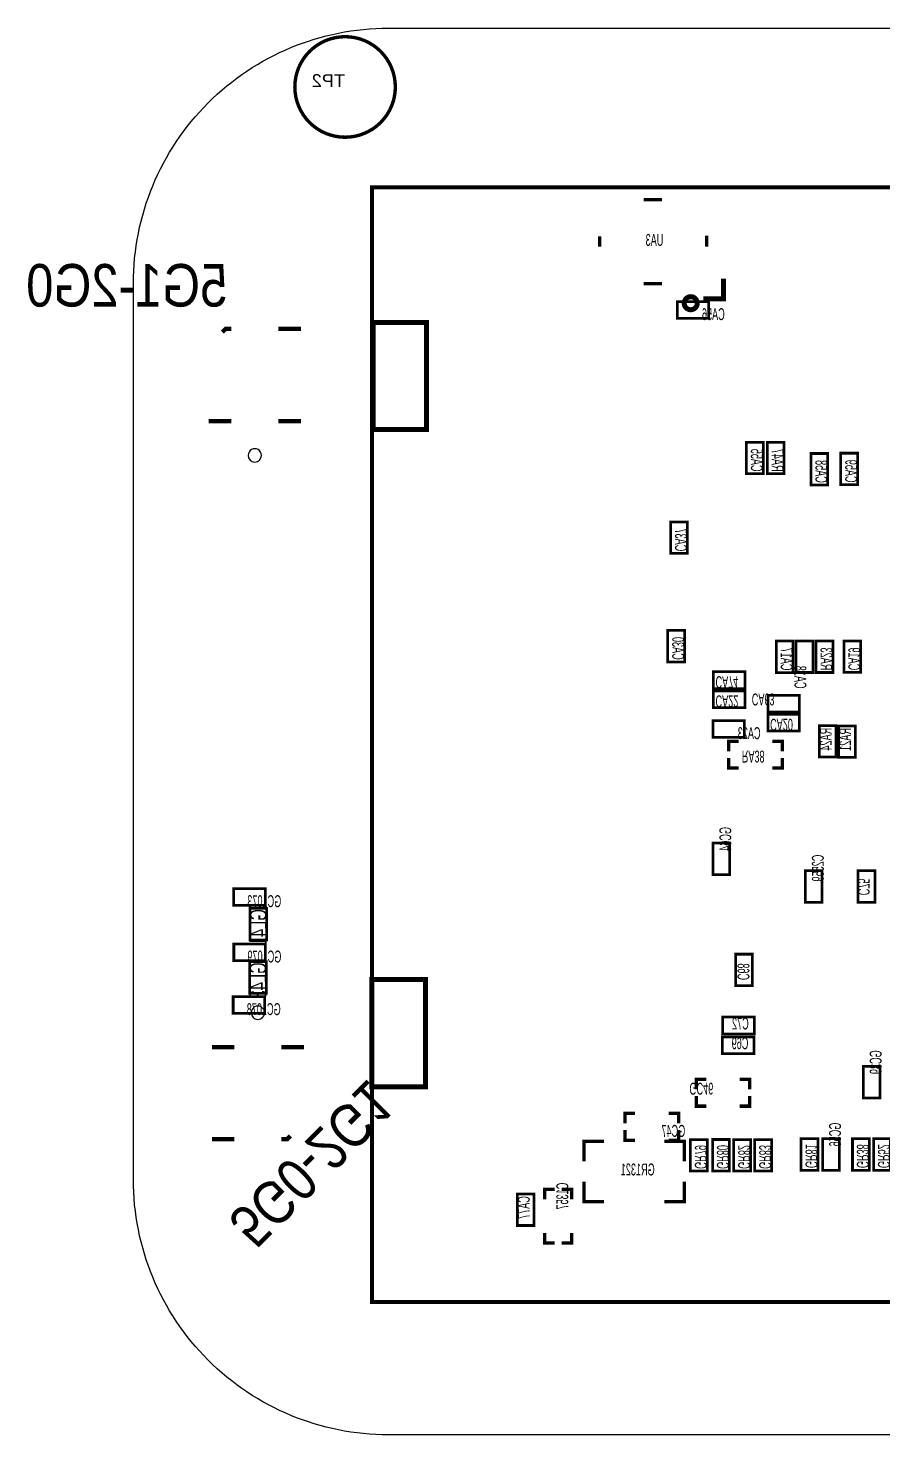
# Model space of a CAD drawing. Extents: x -3.1 to 73.4, y 0 to 42.
# Drawn here: x -3.15 to 22.39, y 0 to 42 of the extents above; entities that cross this region are included whole.
import ezdxf

# ---------------------------------------------------------------- set-up
doc = ezdxf.new("R2010")
doc.units = 0
for name, color, linetype in [('BG_OUTLINE', 7, 'CONTINUOUS'), ('PG_SILKSCREEN_BOTTOM', 140, 'CONTINUOUS'), ('RD_SILKSCREEN_BOTTOM', 80, 'CONTINUOUS')]:
    doc.layers.add(name, color=color, linetype=linetype)

msp = doc.modelspace()

# ---------------------------------------------------------------- linework, layer by layer
at = {"layer": 'BG_OUTLINE'}
msp.add_lwpolyline([(8.1534, 41.9989), (65.78854, 41.9989, -0.414214), (73.40854, 34.3789), (73.40854, 7.62, -0.414214), (65.78854, 0), (7.62, 0, -0.414214), (0, 7.62), (0, 34.3789, -0.414214), (7.62, 41.9989), (8.1534, 41.9989)], format="xyb", dxfattribs=at)
msp.add_lwpolyline([(8.1534, 41.9989), (65.78854, 41.9989, -0.414214), (73.40854, 34.3789), (73.40854, 7.62, -0.414214), (65.78854, 0), (7.62, 0, -0.414214), (0, 7.62), (0, 34.3789, -0.414214), (7.62, 41.9989)], format="xyb", close=True, dxfattribs=at)
msp.add_lwpolyline([(8.1534, 41.9989), (65.78854, 41.9989, -0.414214), (73.40854, 34.3789), (73.40854, 7.62, -0.414214), (65.78854, 0), (7.62, 0, -0.414214), (0, 7.62), (0, 34.3789, -0.414214), (7.62, 41.9989)], format="xyb", close=True, dxfattribs=at)
msp.add_lwpolyline([(8.1534, 41.9989), (65.78854, 41.9989, -0.414214), (73.40854, 34.3789), (73.40854, 7.62, -0.414214), (65.78854, 0), (7.62, 0, -0.414214), (0, 7.62), (0, 34.3789, -0.414214), (7.62, 41.9989)], format="xyb", close=True, dxfattribs=at)
at = {"layer": 'PG_SILKSCREEN_BOTTOM'}
for points, const_width in [([(7.824749, 40.242693, 1), (4.822927, 40.242693, 1), (7.824749, 40.242693)], 0.1016), ([(16.84462, 33.787004, 1), (16.455441, 33.787004, 1), (16.84462, 33.787004)], 0.150089)]:
    msp.add_lwpolyline(points, format="xyb", dxfattribs=dict(at, const_width=const_width))
for points, const_width in [([(57.303594, 37.249557), (7.123608, 37.249557), (7.123608, 3.969563), (57.563588, 3.969563), (57.563588, 8.909558), (60.5536, 8.909558), (60.5536, 32.439559), (57.303594, 32.439559), (57.303594, 37.249557)], 0.11999), ([(15.248255, 36.879657), (15.793263, 36.879657)], 0.100101), ([(13.927455, 35.787762), (13.927455, 35.469957)], 0.100101), ([(17.127245, 35.474072), (17.127245, 35.798963)], 0.100101), ([(17.627346, 34.516568), (17.627346, 33.916569), (17.027347, 33.916569)], 0.150012), ([(15.248255, 34.366657), (15.793263, 34.366657)], 0.100101), ([(16.245738, 33.831352), (17.185742, 33.831352), (17.185742, 33.331328), (16.245738, 33.331328), (16.245738, 33.831352), (16.525748, 33.831352)], 0.08001), ([(16.245738, 33.741335), (16.245738, 33.831352), (16.335731, 33.831352)], 0.08001), ([(17.095749, 33.831352), (17.185742, 33.831352), (17.185742, 33.741335)], 0.08001), ([(8.760358, 33.112837), (8.760358, 30.012843), (7.160362, 30.012843), (7.160362, 33.212837), (8.760358, 33.212837), (8.760358, 33.112837)], 0.150012), ([(16.335731, 33.331328), (16.245738, 33.331328), (16.245738, 33.421345)], 0.08001), ([(17.185742, 33.421345), (17.185742, 33.331328), (17.095749, 33.331328)], 0.08001), ([(2.927121, 33.018222), (2.752115, 33.018222), (2.657119, 32.923226)], 0.129997), ([(5.002022, 33.018222), (4.327119, 33.018222)], 0.129997), ([(2.252218, 30.268418), (2.927096, 30.268418)], 0.129997), ([(4.327119, 30.268418), (5.002022, 30.268418)], 0.129997), ([(18.815482, 29.636847), (18.815482, 28.696844), (18.315457, 28.696844), (18.315457, 29.636847), (18.815482, 29.636847), (18.815482, 29.356837)], 0.08001), ([(18.315457, 29.546855), (18.315457, 29.636847), (18.405475, 29.636847)], 0.08001), ([(18.725464, 29.636847), (18.815482, 29.636847), (18.815482, 29.546855)], 0.08001), ([(18.934557, 28.695548), (18.934557, 29.635552), (19.434581, 29.635552), (19.434581, 28.695548), (18.934557, 28.695548), (18.934557, 28.975558)], 0.08001), ([(18.934557, 29.545559), (18.934557, 29.635552), (19.024575, 29.635552)], 0.08001), ([(19.344564, 29.635552), (19.434581, 29.635552), (19.434581, 29.545559)], 0.08001), ([(20.243648, 28.359151), (20.243648, 29.299154), (20.743672, 29.299154), (20.743672, 28.359151), (20.243648, 28.359151), (20.243648, 28.63916)], 0.08001), ([(20.243648, 29.209162), (20.243648, 29.299154), (20.333665, 29.299154)], 0.08001), ([(20.653654, 29.299154), (20.743672, 29.299154), (20.743672, 29.209162)], 0.08001), ([(21.133638, 28.369158), (21.133638, 29.309162), (21.633663, 29.309162), (21.633663, 28.369158), (21.133638, 28.369158), (21.133638, 28.649168)], 0.08001), ([(21.133638, 29.219169), (21.133638, 29.309162), (21.223656, 29.309162)], 0.08001), ([(21.543645, 29.309162), (21.633663, 29.309162), (21.633663, 29.219169)], 0.08001), ([(18.405475, 28.696844), (18.315457, 28.696844), (18.315457, 28.786836)], 0.08001), ([(18.815482, 28.786836), (18.815482, 28.696844), (18.725464, 28.696844)], 0.08001), ([(19.024575, 28.695548), (18.934557, 28.695548), (18.934557, 28.785541)], 0.08001), ([(19.434581, 28.785541), (19.434581, 28.695548), (19.344564, 28.695548)], 0.08001), ([(20.333665, 28.359151), (20.243648, 28.359151), (20.243648, 28.449143)], 0.08001), ([(20.743672, 28.449143), (20.743672, 28.359151), (20.653654, 28.359151)], 0.08001), ([(21.223656, 28.369158), (21.133638, 28.369158), (21.133638, 28.459151)], 0.08001), ([(21.633663, 28.459151), (21.633663, 28.369158), (21.543645, 28.369158)], 0.08001), ([(16.049244, 26.315162), (16.049244, 27.255165), (16.549268, 27.255165), (16.549268, 26.315162), (16.049244, 26.315162), (16.049244, 26.595172)], 0.08001), ([(16.049244, 27.165173), (16.049244, 27.255165), (16.139262, 27.255165)], 0.08001), ([(16.459251, 27.255165), (16.549268, 27.255165), (16.549268, 27.165173)], 0.08001), ([(16.139262, 26.315162), (16.049244, 26.315162), (16.049244, 26.405154)], 0.08001), ([(16.549268, 26.405154), (16.549268, 26.315162), (16.459251, 26.315162)], 0.08001), ([(15.965348, 23.078338), (15.965348, 24.018342), (16.465372, 24.018342), (16.465372, 23.078338), (15.965348, 23.078338), (15.965348, 23.358348)], 0.08001), ([(15.965348, 23.928349), (15.965348, 24.018342), (16.055365, 24.018342)], 0.08001), ([(16.375355, 24.018342), (16.465372, 24.018342), (16.465372, 23.928349)], 0.08001), ([(19.708952, 23.698302), (19.708952, 22.758298), (19.208928, 22.758298), (19.208928, 23.698302), (19.708952, 23.698302), (19.708952, 23.418292)], 0.08001), ([(19.208928, 23.608309), (19.208928, 23.698302), (19.298945, 23.698302)], 0.08001), ([(19.618935, 23.698302), (19.708952, 23.698302), (19.708952, 23.608309)], 0.08001), ([(20.298232, 23.700842), (20.298232, 22.760838), (19.798208, 22.760838), (19.798208, 23.700842), (20.298232, 23.700842), (20.298232, 23.420832)], 0.08001), ([(19.798208, 23.610849), (19.798208, 23.700842), (19.888225, 23.700842)], 0.08001), ([(20.208215, 23.700842), (20.298232, 23.700842), (20.298232, 23.610849)], 0.08001), ([(20.395108, 22.760838), (20.395108, 23.700842), (20.895132, 23.700842), (20.895132, 22.760838), (20.395108, 22.760838), (20.395108, 23.040848)], 0.08001), ([(20.395108, 23.610849), (20.395108, 23.700842), (20.485125, 23.700842)], 0.08001), ([(20.805115, 23.700842), (20.895132, 23.700842), (20.895132, 23.610849)], 0.08001), ([(21.726576, 23.703153), (21.726576, 22.76315), (21.226551, 22.76315), (21.226551, 23.703153), (21.726576, 23.703153), (21.726576, 23.423143)], 0.08001), ([(21.226551, 23.613161), (21.226551, 23.703153), (21.316569, 23.703153)], 0.08001), ([(21.636558, 23.703153), (21.726576, 23.703153), (21.726576, 23.613161)], 0.08001), ([(16.055365, 23.078338), (15.965348, 23.078338), (15.965348, 23.168331)], 0.08001), ([(16.465372, 23.168331), (16.465372, 23.078338), (16.375355, 23.078338)], 0.08001), ([(17.32727, 22.782352), (18.267274, 22.782352), (18.267274, 22.282328), (17.32727, 22.282328), (17.32727, 22.782352), (17.60728, 22.782352)], 0.08001), ([(17.32727, 22.692335), (17.32727, 22.782352), (17.417263, 22.782352)], 0.08001), ([(18.177281, 22.782352), (18.267274, 22.782352), (18.267274, 22.692335)], 0.08001), ([(19.298945, 22.758298), (19.208928, 22.758298), (19.208928, 22.848291)], 0.08001), ([(19.708952, 22.848291), (19.708952, 22.758298), (19.618935, 22.758298)], 0.08001), ([(19.888225, 22.760838), (19.798208, 22.760838), (19.798208, 22.850831)], 0.08001), ([(20.298232, 22.850831), (20.298232, 22.760838), (20.208215, 22.760838)], 0.08001), ([(20.485125, 22.760838), (20.395108, 22.760838), (20.395108, 22.850831)], 0.08001), ([(20.895132, 22.850831), (20.895132, 22.760838), (20.805115, 22.760838)], 0.08001), ([(21.316569, 22.76315), (21.226551, 22.76315), (21.226551, 22.853142)], 0.08001), ([(21.726576, 22.853142), (21.726576, 22.76315), (21.636558, 22.76315)], 0.08001), ([(17.417263, 22.282328), (17.32727, 22.282328), (17.32727, 22.372345)], 0.08001), ([(18.267274, 22.372345), (18.267274, 22.282328), (18.177281, 22.282328)], 0.08001), ([(17.32727, 22.210852), (18.267274, 22.210852), (18.267274, 21.710828), (17.32727, 21.710828), (17.32727, 22.210852), (17.60728, 22.210852)], 0.08001), ([(17.32727, 22.120835), (17.32727, 22.210852), (17.417263, 22.210852)], 0.08001), ([(17.417263, 21.710828), (17.32727, 21.710828), (17.32727, 21.800845)], 0.08001), ([(18.177281, 22.210852), (18.267274, 22.210852), (18.267274, 22.120835)], 0.08001), ([(18.267274, 21.800845), (18.267274, 21.710828), (18.177281, 21.710828)], 0.08001), ([(19.893382, 21.583828), (18.953378, 21.583828), (18.953378, 22.083852), (19.893382, 22.083852), (19.893382, 21.583828), (19.613372, 21.583828)], 0.08001), ([(18.953378, 21.993835), (18.953378, 22.083852), (19.043371, 22.083852)], 0.08001), ([(19.803389, 22.083852), (19.893382, 22.083852), (19.893382, 21.993835)], 0.08001), ([(19.043371, 21.583828), (18.953378, 21.583828), (18.953378, 21.673845)], 0.08001), ([(19.897954, 21.012328), (18.95795, 21.012328), (18.95795, 21.512352), (19.897954, 21.512352), (19.897954, 21.012328), (19.617944, 21.012328)], 0.08001), ([(18.95795, 21.422335), (18.95795, 21.512352), (19.047943, 21.512352)], 0.08001), ([(19.893382, 21.673845), (19.893382, 21.583828), (19.803389, 21.583828)], 0.08001), ([(19.807961, 21.512352), (19.897954, 21.512352), (19.897954, 21.422335)], 0.08001), ([(17.315078, 21.321852), (18.255082, 21.321852), (18.255082, 20.821828), (17.315078, 20.821828), (17.315078, 21.321852), (17.595088, 21.321852)], 0.08001), ([(17.315078, 21.231835), (17.315078, 21.321852), (17.405071, 21.321852)], 0.08001), ([(18.165089, 21.321852), (18.255082, 21.321852), (18.255082, 21.231835)], 0.08001), ([(19.047943, 21.012328), (18.95795, 21.012328), (18.95795, 21.102345)], 0.08001), ([(19.897954, 21.102345), (19.897954, 21.012328), (19.807961, 21.012328)], 0.08001), ([(20.990408, 21.174456), (20.990408, 20.234453), (20.490383, 20.234453), (20.490383, 21.174456), (20.990408, 21.174456), (20.990408, 20.894446)], 0.08001), ([(20.490383, 21.084464), (20.490383, 21.174456), (20.580401, 21.174456)], 0.08001), ([(20.90039, 21.174456), (20.990408, 21.174456), (20.990408, 21.084464)], 0.08001), ([(21.070392, 20.226071), (21.070392, 21.166074), (21.570417, 21.166074), (21.570417, 20.226071), (21.070392, 20.226071), (21.070392, 20.50608)], 0.08001), ([(21.070392, 21.076082), (21.070392, 21.166074), (21.16041, 21.166074)], 0.08001), ([(21.480399, 21.166074), (21.570417, 21.166074), (21.570417, 21.076082)], 0.08001), ([(17.405071, 20.821828), (17.315078, 20.821828), (17.315078, 20.911845)], 0.08001), ([(18.082641, 20.709839), (17.782642, 20.709839), (17.782642, 20.40984)], 0.1), ([(18.255082, 20.911845), (18.255082, 20.821828), (18.165089, 20.821828)], 0.08001), ([(19.082639, 20.709839), (19.382638, 20.709839), (19.382638, 20.40984)], 0.1), ([(17.782642, 20.20984), (17.782642, 19.909841), (18.082641, 19.909841)], 0.1), ([(19.382638, 20.20984), (19.382638, 19.909841), (19.082639, 19.909841)], 0.1), ([(20.580401, 20.234453), (20.490383, 20.234453), (20.490383, 20.324445)], 0.08001), ([(20.990408, 20.324445), (20.990408, 20.234453), (20.90039, 20.234453)], 0.08001), ([(21.16041, 20.226071), (21.070392, 20.226071), (21.070392, 20.316063)], 0.08001), ([(21.570417, 20.316063), (21.570417, 20.226071), (21.480399, 20.226071)], 0.08001), ([(17.311548, 16.728338), (17.311548, 17.668342), (17.811572, 17.668342), (17.811572, 16.728338), (17.311548, 16.728338), (17.311548, 17.008348)], 0.08001), ([(17.311548, 17.578349), (17.311548, 17.668342), (17.401565, 17.668342)], 0.08001), ([(17.721555, 17.668342), (17.811572, 17.668342), (17.811572, 17.578349)], 0.08001), ([(17.401565, 16.728338), (17.311548, 16.728338), (17.311548, 16.818331)], 0.08001), ([(17.811572, 16.818331), (17.811572, 16.728338), (17.721555, 16.728338)], 0.08001), ([(20.075068, 15.902838), (20.075068, 16.842842), (20.575092, 16.842842), (20.575092, 15.902838), (20.075068, 15.902838), (20.075068, 16.182848)], 0.08001), ([(20.075068, 16.752849), (20.075068, 16.842842), (20.165085, 16.842842)], 0.08001), ([(20.485075, 16.842842), (20.575092, 16.842842), (20.575092, 16.752849)], 0.08001), ([(22.149892, 16.842842), (22.149892, 15.902838), (21.649868, 15.902838), (21.649868, 16.842842), (22.149892, 16.842842), (22.149892, 16.562832)], 0.08001), ([(21.649868, 16.752849), (21.649868, 16.842842), (21.739885, 16.842842)], 0.08001), ([(22.059875, 16.842842), (22.149892, 16.842842), (22.149892, 16.752849)], 0.08001), ([(2.997098, 16.305352), (3.937102, 16.305352), (3.937102, 15.805328), (2.997098, 15.805328), (2.997098, 16.305352), (3.277108, 16.305352)], 0.08001), ([(2.997098, 16.215335), (2.997098, 16.305352), (3.087091, 16.305352)], 0.08001), ([(3.847109, 16.305352), (3.937102, 16.305352), (3.937102, 16.215335)], 0.08001), ([(20.165085, 15.902838), (20.075068, 15.902838), (20.075068, 15.992831)], 0.08001), ([(20.575092, 15.992831), (20.575092, 15.902838), (20.485075, 15.902838)], 0.08001), ([(21.739885, 15.902838), (21.649868, 15.902838), (21.649868, 15.992831)], 0.08001), ([(22.149892, 15.992831), (22.149892, 15.902838), (22.059875, 15.902838)], 0.08001), ([(3.087091, 15.805328), (2.997098, 15.805328), (2.997098, 15.895345)], 0.08001), ([(3.483839, 14.775612), (3.483839, 15.71559), (3.983863, 15.71559), (3.983863, 14.775612), (3.483839, 14.775612), (3.483839, 15.055621)], 0.08001), ([(3.483839, 15.625623), (3.483839, 15.71559), (3.573856, 15.71559)], 0.08001), ([(3.937102, 15.895345), (3.937102, 15.805328), (3.847109, 15.805328)], 0.08001), ([(3.893845, 15.71559), (3.983863, 15.71559), (3.983863, 15.625623)], 0.08001), ([(3.573856, 14.775612), (3.483839, 14.775612), (3.483839, 14.865604)], 0.08001), ([(3.983863, 14.865604), (3.983863, 14.775612), (3.893845, 14.775612)], 0.08001), ([(3.000096, 14.653158), (3.940099, 14.653158), (3.940099, 14.153134), (3.000096, 14.153134), (3.000096, 14.653158), (3.280105, 14.653158)], 0.08001), ([(3.000096, 14.563141), (3.000096, 14.653158), (3.090088, 14.653158)], 0.08001), ([(3.090088, 14.153134), (3.000096, 14.153134), (3.000096, 14.243152)], 0.08001), ([(3.850107, 14.653158), (3.940099, 14.653158), (3.940099, 14.563141)], 0.08001), ([(3.940099, 14.243152), (3.940099, 14.153134), (3.850107, 14.153134)], 0.08001), ([(17.987518, 13.411632), (17.987518, 14.351635), (18.487542, 14.351635), (18.487542, 13.411632), (17.987518, 13.411632), (17.987518, 13.691641)], 0.08001), ([(17.987518, 14.261643), (17.987518, 14.351635), (18.077536, 14.351635)], 0.08001), ([(18.397525, 14.351635), (18.487542, 14.351635), (18.487542, 14.261643)], 0.08001), ([(3.473399, 13.185419), (3.473399, 14.125423), (3.973424, 14.125423), (3.973424, 13.185419), (3.473399, 13.185419), (3.473399, 13.465429)], 0.08001), ([(3.473399, 14.03543), (3.473399, 14.125423), (3.563417, 14.125423)], 0.08001), ([(3.883406, 14.125423), (3.973424, 14.125423), (3.973424, 14.03543)], 0.08001), ([(8.722258, 13.491337), (8.722258, 10.391343), (7.122262, 10.391343), (7.122262, 13.591337), (8.722258, 13.591337), (8.722258, 13.491337)], 0.150012), ([(18.077536, 13.411632), (17.987518, 13.411632), (17.987518, 13.501624)], 0.08001), ([(18.487542, 13.501624), (18.487542, 13.411632), (18.397525, 13.411632)], 0.08001), ([(2.980309, 13.082321), (3.920312, 13.082321), (3.920312, 12.582296), (2.980309, 12.582296), (2.980309, 13.082321), (3.260319, 13.082321)], 0.08001), ([(2.980309, 12.992303), (2.980309, 13.082321), (3.070301, 13.082321)], 0.08001), ([(3.563417, 13.185419), (3.473399, 13.185419), (3.473399, 13.275412)], 0.08001), ([(3.83032, 13.082321), (3.920312, 13.082321), (3.920312, 12.992303)], 0.08001), ([(3.973424, 13.275412), (3.973424, 13.185419), (3.883406, 13.185419)], 0.08001), ([(3.070301, 12.582296), (2.980309, 12.582296), (2.980309, 12.672314)], 0.08001), ([(3.920312, 12.672314), (3.920312, 12.582296), (3.83032, 12.582296)], 0.08001), ([(17.607534, 12.471654), (18.547537, 12.471654), (18.547537, 11.97163), (17.607534, 11.97163), (17.607534, 12.471654), (17.887544, 12.471654)], 0.08001), ([(17.607534, 12.381636), (17.607534, 12.471654), (17.697526, 12.471654)], 0.08001), ([(18.457545, 12.471654), (18.547537, 12.471654), (18.547537, 12.381636)], 0.08001), ([(18.537555, 11.381613), (17.597552, 11.381613), (17.597552, 11.881637), (18.537555, 11.881637), (18.537555, 11.381613), (18.257545, 11.381613)], 0.08001), ([(17.597552, 11.79162), (17.597552, 11.881637), (17.687544, 11.881637)], 0.08001), ([(17.697526, 11.97163), (17.607534, 11.97163), (17.607534, 12.061647)], 0.08001), ([(18.447563, 11.881637), (18.537555, 11.881637), (18.537555, 11.79162)], 0.08001), ([(18.547537, 12.061647), (18.547537, 11.97163), (18.457545, 11.97163)], 0.08001), ([(3.018561, 11.578082), (2.343658, 11.578082)], 0.129997), ([(5.093462, 11.578082), (4.418559, 11.578082)], 0.129997), ([(17.687544, 11.381613), (17.597552, 11.381613), (17.597552, 11.471631)], 0.08001), ([(18.537555, 11.471631), (18.537555, 11.381613), (18.447563, 11.381613)], 0.08001), ([(21.802268, 10.060838), (21.802268, 11.000842), (22.302292, 11.000842), (22.302292, 10.060838), (21.802268, 10.060838), (21.802268, 10.340848)], 0.08001), ([(21.802268, 10.910849), (21.802268, 11.000842), (21.892285, 11.000842)], 0.08001), ([(22.212275, 11.000842), (22.302292, 11.000842), (22.302292, 10.910849)], 0.08001), ([(16.812362, 10.31334), (16.812362, 10.613339), (17.112361, 10.613339)], 0.1), ([(18.412358, 10.31334), (18.412358, 10.613339), (18.112359, 10.613339)], 0.1), ([(17.112361, 9.813341), (16.812362, 9.813341), (16.812362, 10.11334)], 0.1), ([(18.112359, 9.813341), (18.412358, 9.813341), (18.412358, 10.11334)], 0.1), ([(21.892285, 10.060838), (21.802268, 10.060838), (21.802268, 10.150831)], 0.08001), ([(22.302292, 10.150831), (22.302292, 10.060838), (22.212275, 10.060838)], 0.08001), ([(14.986381, 9.597339), (14.686382, 9.597339), (14.686382, 9.29734)], 0.1), ([(15.986379, 9.597339), (16.286378, 9.597339), (16.286378, 9.29734)], 0.1), ([(2.343658, 8.828278), (3.018561, 8.828278)], 0.129997), ([(4.418559, 8.828278), (4.593565, 8.828278), (4.688561, 8.923274)], 0.129997), ([(14.686382, 9.09734), (14.686382, 8.797341), (14.986381, 8.797341)], 0.1), ([(16.286378, 9.09734), (16.286378, 8.797341), (15.986379, 8.797341)], 0.1), ([(16.641547, 7.877632), (16.641547, 8.817635), (17.141571, 8.817635), (17.141571, 7.877632), (16.641547, 7.877632), (16.641547, 8.157642)], 0.08001), ([(16.641547, 8.727643), (16.641547, 8.817635), (16.731564, 8.817635)], 0.08001), ([(17.051553, 8.817635), (17.141571, 8.817635), (17.141571, 8.727643)], 0.08001), ([(17.300473, 7.878216), (17.300473, 8.81822), (17.800498, 8.81822), (17.800498, 7.878216), (17.300473, 7.878216), (17.300473, 8.158226)], 0.08001), ([(17.300473, 8.728227), (17.300473, 8.81822), (17.390491, 8.81822)], 0.08001), ([(17.71048, 8.81822), (17.800498, 8.81822), (17.800498, 8.728227)], 0.08001), ([(17.936413, 7.877632), (17.936413, 8.817635), (18.436438, 8.817635), (18.436438, 7.877632), (17.936413, 7.877632), (17.936413, 8.157642)], 0.08001), ([(17.936413, 8.727643), (17.936413, 8.817635), (18.026431, 8.817635)], 0.08001), ([(18.34642, 8.817635), (18.436438, 8.817635), (18.436438, 8.727643)], 0.08001), ([(18.563311, 7.878039), (18.563311, 8.818042), (19.063335, 8.818042), (19.063335, 7.878039), (18.563311, 7.878039), (18.563311, 8.158048)], 0.08001), ([(18.563311, 8.72805), (18.563311, 8.818042), (18.653328, 8.818042)], 0.08001), ([(18.973317, 8.818042), (19.063335, 8.818042), (19.063335, 8.72805)], 0.08001), ([(19.948068, 7.901838), (19.948068, 8.841842), (20.448092, 8.841842), (20.448092, 7.901838), (19.948068, 7.901838), (19.948068, 8.181848)], 0.08001), ([(19.948068, 8.751849), (19.948068, 8.841842), (20.038085, 8.841842)], 0.08001), ([(20.358075, 8.841842), (20.448092, 8.841842), (20.448092, 8.751849)], 0.08001), ([(20.588148, 7.901838), (20.588148, 8.841842), (21.088172, 8.841842), (21.088172, 7.901838), (20.588148, 7.901838), (20.588148, 8.181848)], 0.08001), ([(20.588148, 8.751849), (20.588148, 8.841842), (20.678165, 8.841842)], 0.08001), ([(20.998155, 8.841842), (21.088172, 8.841842), (21.088172, 8.751849)], 0.08001), ([(21.982252, 8.841842), (21.982252, 7.901838), (21.482228, 7.901838), (21.482228, 8.841842), (21.982252, 8.841842), (21.982252, 8.561832)], 0.08001), ([(21.482228, 8.751849), (21.482228, 8.841842), (21.572245, 8.841842)], 0.08001), ([(21.892235, 8.841842), (21.982252, 8.841842), (21.982252, 8.751849)], 0.08001), ([(22.612172, 8.841842), (22.612172, 7.901838), (22.112148, 7.901838), (22.112148, 8.841842), (22.612172, 8.841842), (22.612172, 8.561832)], 0.08001), ([(22.112148, 8.751849), (22.112148, 8.841842), (22.202165, 8.841842)], 0.08001), ([(14.063142, 8.763838), (13.463143, 8.763838), (13.463143, 8.163839)], 0.1), ([(15.863138, 8.763838), (16.463137, 8.763838), (16.463137, 8.163839)], 0.1), ([(16.731564, 7.877632), (16.641547, 7.877632), (16.641547, 7.967624)], 0.08001), ([(17.141571, 7.967624), (17.141571, 7.877632), (17.051553, 7.877632)], 0.08001), ([(17.390491, 7.878216), (17.300473, 7.878216), (17.300473, 7.968209)], 0.08001), ([(17.800498, 7.968209), (17.800498, 7.878216), (17.71048, 7.878216)], 0.08001), ([(18.026431, 7.877632), (17.936413, 7.877632), (17.936413, 7.967624)], 0.08001), ([(18.436438, 7.967624), (18.436438, 7.877632), (18.34642, 7.877632)], 0.08001), ([(18.653328, 7.878039), (18.563311, 7.878039), (18.563311, 7.968031)], 0.08001), ([(19.063335, 7.968031), (19.063335, 7.878039), (18.973317, 7.878039)], 0.08001), ([(20.038085, 7.901838), (19.948068, 7.901838), (19.948068, 7.991831)], 0.08001), ([(20.448092, 7.991831), (20.448092, 7.901838), (20.358075, 7.901838)], 0.08001), ([(20.678165, 7.901838), (20.588148, 7.901838), (20.588148, 7.991831)], 0.08001), ([(21.088172, 7.991831), (21.088172, 7.901838), (20.998155, 7.901838)], 0.08001), ([(21.572245, 7.901838), (21.482228, 7.901838), (21.482228, 7.991831)], 0.08001), ([(21.982252, 7.991831), (21.982252, 7.901838), (21.892235, 7.901838)], 0.08001), ([(22.202165, 7.901838), (22.112148, 7.901838), (22.112148, 7.991831)], 0.08001), ([(14.063142, 6.963842), (13.463143, 6.963842), (13.463143, 7.563841)], 0.1), ([(15.863138, 6.963842), (16.463137, 6.963842), (16.463137, 7.563841)], 0.1), ([(11.472088, 6.250838), (11.472088, 7.190842), (11.972112, 7.190842), (11.972112, 6.250838), (11.472088, 6.250838), (11.472088, 6.530848)], 0.08001), ([(11.472088, 7.100849), (11.472088, 7.190842), (11.562105, 7.190842)], 0.08001), ([(11.882095, 7.190842), (11.972112, 7.190842), (11.972112, 7.100849)], 0.08001), ([(12.289841, 7.030339), (12.289841, 7.330338), (12.58984, 7.330338)], 0.1), ([(12.78984, 7.330338), (13.089839, 7.330338), (13.089839, 7.030339)], 0.1), ([(11.562105, 6.250838), (11.472088, 6.250838), (11.472088, 6.340831)], 0.08001), ([(11.972112, 6.340831), (11.972112, 6.250838), (11.882095, 6.250838)], 0.08001), ([(12.289841, 6.030341), (12.289841, 5.730342), (12.58984, 5.730342)], 0.1), ([(12.78984, 5.730342), (13.089839, 5.730342), (13.089839, 6.030341)], 0.1)]:
    msp.add_lwpolyline(points, dxfattribs=dict(at, const_width=const_width))
for points in [[(3.827018, 29.243325, 1), (3.427219, 29.243312, 1)], [(3.918458, 12.603175, 1), (3.518662, 12.603185, 1)]]:
    msp.add_lwpolyline(points, format="xyb", close=True, dxfattribs=at)

# ---------------------------------------------------------------- texts
at = {"layer": 'RD_SILKSCREEN_BOTTOM', "text_generation_flag": 2}
for s, height, width, p in [('TP2', 0.381, 1.066667, (6.323838, 40.242693)), ('UA3', 0.3556, 0.572143, (15.832404, 35.498024)), ('5G1-2G0', 1.27, 0.86, (2.805176, 33.685683)), ('CA56', 0.3556, 0.572143, (17.665751, 33.281341)), ('CA23', 0.3556, 0.572143, (18.735091, 20.771841)), ('GC1073', 0.3556, 0.572143, (4.417111, 15.755341)), ('GC1079', 0.3556, 0.572143, (4.420108, 14.103121)), ('GC1078', 0.3556, 0.572143, (4.400321, 12.532309)), ('C72', 0.3556, 0.572143, (18.38259, 12.1031)), ('C69', 0.3556, 0.572143, (18.372582, 11.513083)), ('GC47', 0.3556, 0.572143, (16.486378, 8.897341)), ('GR1321', 0.3556, 0.572143, (15.573375, 7.745298))]:
    msp.add_text(s, height=height, dxfattribs=dict(at, width=width)).set_placement(p)
for s, height, rotation, width, p in [('CA55', 0.3556, 270, 0.572143, (18.446928, 28.76009)), ('RA47', 0.3556, 270, 0.572143, (19.066002, 28.758794)), ('CA58', 0.3556, 270, 0.572143, (20.375118, 28.422371)), ('CA59', 0.3556, 270, 0.572143, (21.265134, 28.432379)), ('CA37', 0.3556, 270, 0.572143, (16.18074, 26.378383)), ('CA30', 0.3556, 270, 0.572143, (16.096844, 23.141534)), ('CA17', 0.3556, 270, 0.572143, (19.340398, 22.821519)), ('RA23', 0.3556, 270, 0.572143, (20.526578, 22.824059)), ('CA19', 0.3556, 270, 0.572143, (21.357996, 22.826396)), ('CA18', 0.3556, 270, 0.572143, (19.748221, 22.280829)), ('CA74', 0.3556, 180, 0.572143, (17.390491, 22.650907)), ('CA22', 0.3556, 180, 0.572143, (17.390491, 22.079382)), ('CA63', 0.3556, 180, 0.572143, (18.473369, 22.133839)), ('CA20', 0.3556, 180, 0.572143, (19.021171, 21.380856)), ('RA24', 0.3556, 90, 0.572143, (20.858963, 21.111261)), ('RA21', 0.3556, 90, 0.572143, (21.438972, 21.102853)), ('RA38', 0.3556, 180, 0.572143, (18.175859, 20.428382)), ('GC64', 0.3556, 90, 0.572143, (17.861559, 18.148351)), ('C2559', 0.3556, 90, 0.572143, (20.625079, 17.322851)), ('C75', 0.3556, 270, 0.572143, (21.638539, 16.11056)), ('GL41', 0.508, 90, 0.65, (3.983863, 15.695625)), ('GL43', 0.508, 90, 0.65, (3.973424, 14.105433)), ('C68', 0.3556, 270, 0.572143, (18.0467, 13.57884)), ('GC39', 0.3556, 90, 0.572143, (22.352279, 11.480851)), ('5G0-2G1', 1.27, 225, 0.86, (2.763876, 6.408903)), ('GC46', 0.3556, 180, 0.572143, (16.612362, 10.513339)), ('GC56', 0.3556, 90, 0.572143, (21.138159, 9.321851)), ('GR79', 0.3556, 270, 0.572143, (16.773017, 7.940827)), ('GR80', 0.3556, 270, 0.572143, (17.431918, 7.941437)), ('GR82', 0.3556, 270, 0.572143, (18.067884, 7.940827)), ('GR83', 0.3556, 270, 0.572143, (18.694781, 7.941259)), ('GR81', 0.3556, 270, 0.572143, (20.079538, 7.965059)), ('GR38', 0.3556, 270, 0.572143, (21.613698, 7.965059)), ('GR52', 0.3556, 270, 0.572143, (22.243593, 7.965059)), ('C1357', 0.3556, 90, 0.572143, (12.989839, 7.530338)), ('CA77', 0.3556, 90, 0.572143, (11.840667, 7.127646))]:
    msp.add_text(s, height=height, rotation=rotation, dxfattribs=dict(at, width=width)).set_placement(p)

doc.saveas('drawing.dxf')
